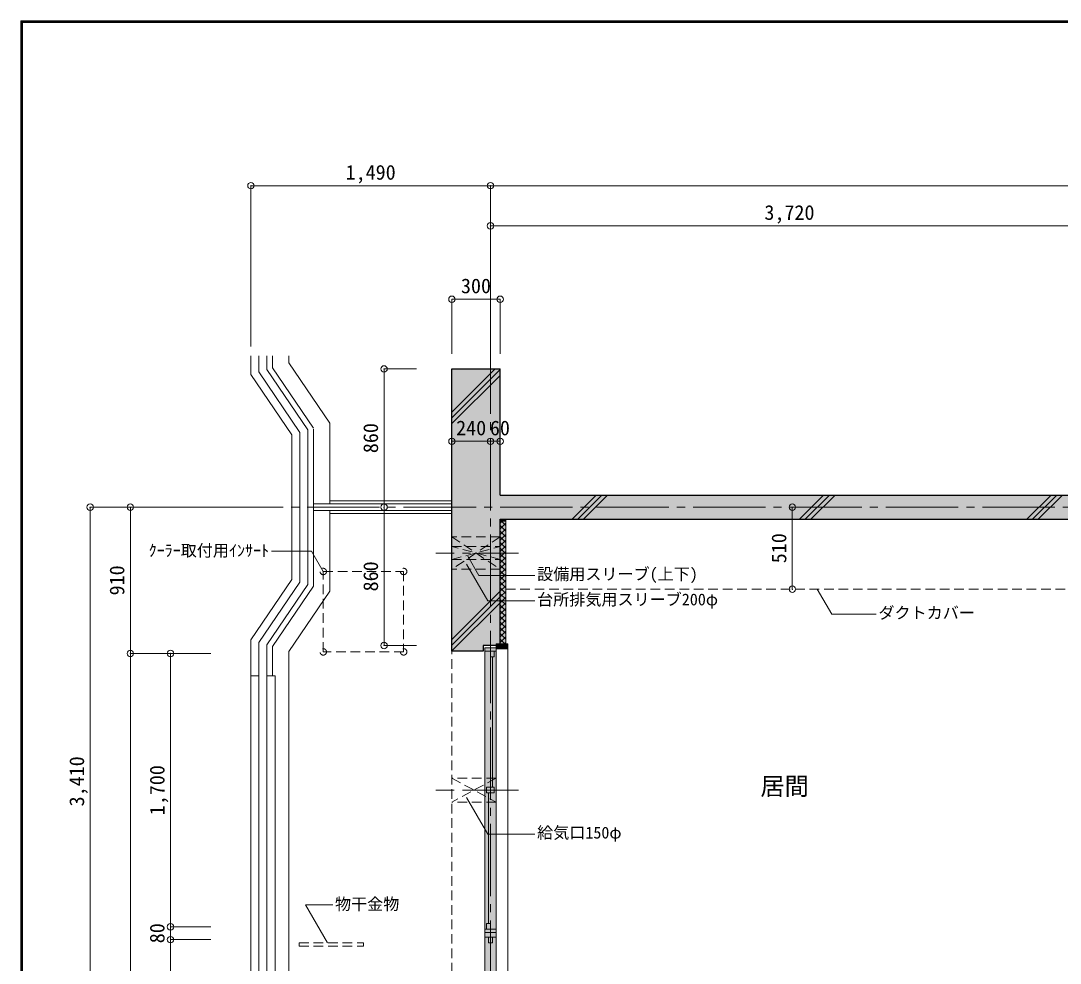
# Model space of a CAD drawing. Units: millimetres at full size, sheet at 1:50. Extents: x -9674 to 9699, y -6794 to 6791.
# Drawn here: x -9674 to -3209, y 929 to 6791 of the extents above; entities that cross this region are included whole.
import ezdxf
from ezdxf.enums import TextEntityAlignment as Align

# ---------------------------------------------------------------- set-up
doc = ezdxf.new("R2010")
doc.units = ezdxf.units.MM
doc.header["$LTSCALE"] = 50
doc.header["$PDMODE"] = 32
doc.header["$PDSIZE"] = 40
for name, pattern in [('CHAIN1', [8, 5, -1, 1, -1]), ('CHAIN2', [12, 9, -1, 1, -1]), ('DASHED1', [1.8, 1.2, -0.6])]:
    doc.linetypes.add(name, pattern=pattern)
for name, color, linetype, lineweight in [('0-0_図面枠', 7, 'Continuous', 9), ('1-0_芯', 7, 'CHAIN2', 9), ('1-1_躯体', 2, 'Continuous', 25), ('1-3_建具', 3, 'Continuous', 18), ('1-6_ﾊﾞﾙｺﾆｰ・階段', 7, 'Continuous', 9), ('1-7_その他', 7, 'DASHED1', 9), ('1-8_ハッチ', 4, 'Continuous', 9), ('1-A_文字', 7, 'Continuous', 9), ('1-B_寸法', 7, 'Continuous', 9), ('1-C_梁', 7, 'DASHED1', 9), ('4-F', 4, 'Continuous', 9)]:
    doc.layers.add(name, color=color, linetype=linetype, lineweight=lineweight)
doc.layers.add('4-0', color=1, linetype='Continuous')
doc.layers.add('4-1', color=2, linetype='Continuous')
doc.styles.add('ＭＳ ゴシック', font='')
doc.styles.get('ＭＳ ゴシック').set_extended_font_data('MS Gothic')

msp = doc.modelspace()

# ---------------------------------------------------------------- linework, layer by layer
at = {"layer": '0-0_図面枠'}
for p, q in [((-9673.92, 6791.43), (-9673.92, -6793.93)), ((-9672.16, 6789.66), (-9672.16, -6792.16)), ((9697.16, 6789.66), (-9672.16, 6789.66)), ((-9670.4, 6787.9), (-9670.4, -6790.4)), ((9695.4, 6787.9), (-9670.4, 6787.9)), ((-9668.64, -6788.64), (-9668.64, 6786.14)), ((-9668.64, 6786.14), (9693.64, 6786.14)), ((-9666.87, 6784.38), (-9666.87, -6786.88)), ((9691.87, 6784.38), (-9666.87, 6784.38)), ((-9665.11, 6782.61), (-9665.11, -6785.11)), ((9690.11, 6782.61), (-9665.11, 6782.61)), ((-9663.35, 6780.85), (-9663.35, -6783.35)), ((9688.35, 6780.85), (-9663.35, 6780.85))]:
    msp.add_line(p, q, dxfattribs=at)
msp.add_lwpolyline([(9698.92, -6793.93), (9698.92, 6791.43), (-9673.92, 6791.43)], dxfattribs=at)
at = {"layer": '1-0_芯'}
for p, q in [((-6752.5, -3454.44), (-6752.5, 4765.56)), ((-8492.5, 3765.56), (8517.5, 3765.56))]:
    msp.add_line(p, q, dxfattribs=at)
at = {"layer": '1-1_躯体'}
for p, q in [((-6992.5, 2870.56), (-6992.5, 4625.56)), ((-6692.5, 3840.56), (-3092.5, 3840.56)), ((-6692.5, 2915.56), (-6692.5, 3690.56)), ((-6692.5, 3690.56), (-3092.5, 3690.56)), ((-6797.5, 2870.56), (-6992.5, 2870.56)), ((-6797.5, 2905.56), (-6797.5, 2870.56)), ((-6717.5, 2905.56), (-6797.5, 2905.56))]:
    msp.add_line(p, q, dxfattribs=at)
at = {"layer": '1-3_建具'}
for p, q in [((-6717.5, 2915.56), (-6717.5, 2885.56)), ((-6645.5, 2915.56), (-6717.5, 2915.56)), ((-6752.5, 2835.56), (-6752.5, 2870.56)), ((-6728.5, 2835.56), (-6728.5, 2870.56)), ((-6728.5, 2835.56), (-6752.5, 2835.56)), ((-6740.5, 2023.06), (-6740.5, 2835.56)), ((-6776.5, 2023.06), (-6728.5, 2023.06)), ((-6752.5, 2023.06), (-6752.5, 1988.06)), ((-6728.5, 2023.06), (-6728.5, 1988.06)), ((-6764.5, 1175.56), (-6764.5, 1988.06)), ((-6776.5, 1175.56), (-6752.5, 1175.56)), ((-6776.5, 1175.56), (-6776.5, 1140.56)), ((-6752.5, 1175.56), (-6752.5, 1140.56)), ((-6764.5, 1055.56), (-6764.5, 1090.56)), ((-6740.5, 1055.56), (-6764.5, 1055.56)), ((-6752.5, 415.56), (-6752.5, 1055.56)), ((-6740.5, 1055.56), (-6740.5, 1090.56))]:
    msp.add_line(p, q, dxfattribs=at)
at = {"layer": '1-3_建具', "color": 7, "lineweight": 9}
for p, q in [((-6787.5, 2890.56), (-6787.5, 2855.56)), ((-6787.5, 2890.56), (-6717.5, 2890.56)), ((-6717.5, 2870.56), (-6787.5, 2870.56)), ((-6787.5, 1155.56), (-6787.5, 2855.56)), ((-6717.5, 2855.56), (-6717.5, 2890.56)), ((-6717.5, 1155.56), (-6717.5, 2855.56)), ((-6645.5, 2885.56), (-6645.5, -1574.44)), ((-6890.98, 2005.56), (-6614.02, 2005.56)), ((-6787.5, 1075.56), (-6787.5, 1155.56)), ((-6717.5, 1140.56), (-6787.5, 1140.56)), ((-6787.5, 1120.56), (-6717.5, 1120.56)), ((-6717.5, 1155.56), (-6717.5, 1075.56)), ((-6717.5, 1090.56), (-6787.5, 1090.56)), ((-6787.5, 395.56), (-6787.5, 1075.56)), ((-6717.5, 395.56), (-6717.5, 1075.56))]:
    msp.add_line(p, q, dxfattribs=at)
at = {"layer": '1-3_建具'}
for points in [[(-6645.5, 2915.56), (-6645.5, 2885.56), (-6717.5, 2885.56)], [(-6776.5, 2023.06), (-6776.5, 1988.06), (-6728.5, 1988.06)]]:
    msp.add_lwpolyline(points, dxfattribs=at)
at = {"layer": '1-6_ﾊﾞﾙｺﾆｰ・階段'}
for p, q in [((-8242.5, 4591.56), (-8242.5, 4706.97)), ((-8192.5, 4606.92), (-8192.5, 4706.97)), ((-8142.5, 4622.27), (-8142.5, 4706.97)), ((-8107.5, 4633.02), (-8107.5, 4706.97)), ((-8242.5, 4591.56), (-7987.5, 4215.56)), ((-8107.5, 4633.02), (-7852.5, 4257.02)), ((-7987.5, 4215.56), (-7987.5, 3315.56)), ((-7852.5, 4251.15), (-7852.5, 3274.1)), ((-6992.5, 3785.56), (-7852.5, 3785.56)), ((-6992.5, 3745.56), (-7852.5, 3745.56)), ((-8242.5, 2939.56), (-7987.5, 3315.56)), ((-8192.5, 2924.21), (-7937.5, 3300.21)), ((-8142.5, 2908.85), (-7887.5, 3284.85)), ((-8107.5, 2898.1), (-7852.5, 3274.1)), ((-8242.5, 2939.56), (-8242.5, -2564.44)), ((-8192.5, 2924.21), (-8192.5, -2514.44)), ((-8142.5, 2908.85), (-8142.5, -2464.44)), ((-8107.5, 2898.1), (-8107.5, 2715.56)), ((-8192.5, 2715.56), (-8242.5, 2715.56)), ((-8092.5, 2715.56), (-8142.5, 2715.56)), ((-8092.5, 2715.56), (-8092.5, -454.44))]:
    msp.add_line(p, q, dxfattribs=at)
at = {"layer": '1-6_ﾊﾞﾙｺﾆｰ・階段', "color": 4}
for p, q in [((-8007.5, 4663.73), (-8007.5, 4706.97)), ((-8007.5, 4663.73), (-7752.5, 4287.73)), ((-7752.5, 4287.73), (-7752.5, 3785.56)), ((-6992.5, 3805.56), (-7752.5, 3805.56)), ((-7752.5, 3745.56), (-7752.5, 3243.39)), ((-6992.5, 3725.56), (-7752.5, 3725.56)), ((-8007.5, 2867.39), (-7752.5, 3243.39))]:
    msp.add_line(p, q, dxfattribs=at)
at = {"layer": '1-6_ﾊﾞﾙｺﾆｰ・階段'}
for points in [[(-8192.5, 4606.92), (-7937.5, 4230.92), (-7937.5, 3300.21)], [(-8142.5, 4622.27), (-7887.5, 4246.27), (-7887.5, 3284.85)]]:
    msp.add_lwpolyline(points, dxfattribs=at)
at = {"layer": '1-6_ﾊﾞﾙｺﾆｰ・階段', "color": 4}
msp.add_lwpolyline([(-7892.5, -2064.44), (-8007.5, -2064.44), (-8007.5, 2867.39)], dxfattribs=at)
at = {"layer": '1-7_その他'}
for p, q in [((-6692.5, 3580.56), (-6992.5, 3580.56)), ((-6992.5, 3580.56), (-6692.5, 3380.56)), ((-6692.5, 3580.56), (-6992.5, 3380.56)), ((-6992.5, 3520.56), (-6692.5, 3520.56)), ((-6992.5, 3440.56), (-6692.5, 3520.56)), ((-6692.5, 3440.56), (-6992.5, 3520.56)), ((-6992.5, 3440.56), (-6692.5, 3440.56)), ((-7792.5, 3365.56), (-7292.5, 3365.56)), ((-7792.5, 2865.56), (-7792.5, 3365.56)), ((-7292.5, 3365.56), (-7292.5, 2865.56)), ((-6692.5, 3380.56), (-6992.5, 3380.56)), ((-7292.5, 2865.56), (-7792.5, 2865.56)), ((-6717.5, 2080.56), (-6992.5, 2080.56)), ((-6992.5, 2080.56), (-6717.5, 1930.56)), ((-6717.5, 2080.56), (-6992.5, 1930.56)), ((-6717.5, 1930.56), (-6992.5, 1930.56)), ((-7942.5, 1055.56), (-7942.5, 1035.56)), ((-7942.5, 1035.56), (-7542.5, 1035.56))]:
    msp.add_line(p, q, dxfattribs=at)
at = {"layer": '1-7_その他', "linetype": 'CHAIN1'}
for p, q in [((-6577.5, 3480.56), (-7092.5, 3480.56)), ((-6577.5, 2005.56), (-7092.5, 2005.56))]:
    msp.add_line(p, q, dxfattribs=at)
at = {"layer": '1-7_その他'}
msp.add_lwpolyline([(-7942.5, 1055.56), (-7542.5, 1055.56), (-7542.5, 1035.56)], dxfattribs=at)
for centre in [(-7792.5, 3365.56), (-7292.5, 3365.56), (-7792.5, 2865.56), (-7292.5, 2865.56)]:
    msp.add_circle(centre, 20, dxfattribs=at)
at = {"layer": '1-8_ハッチ', "color": 2, "lineweight": 25}
for p in [(-6992.5, 4625.56), (-6692.5, 3840.56)]:
    msp.add_line(p, (-6692.5, 4625.56), dxfattribs=at)
at = {"layer": '1-8_ハッチ'}
for p, q in [((-6992.5, 4356.56), (-6723.5, 4625.56)), ((-6992.5, 4321.21), (-6692.5, 4621.21)), ((-6992.5, 4285.85), (-6692.5, 4585.85)), ((-6244.29, 3690.56), (-6094.29, 3840.56)), ((-6208.93, 3690.56), (-6058.93, 3840.56)), ((-6173.58, 3690.56), (-6023.58, 3840.56)), ((-4830.07, 3690.56), (-4680.07, 3840.56)), ((-4794.72, 3690.56), (-4644.72, 3840.56)), ((-4759.36, 3690.56), (-4609.36, 3840.56)), ((-3415.86, 3690.56), (-3265.86, 3840.56)), ((-3380.5, 3690.56), (-3230.5, 3840.56)), ((-3345.15, 3690.56), (-3195.15, 3840.56)), ((-6692.5, 3666.61), (-6668.55, 3690.56)), ((-6692.5, 3687.3), (-6657.5, 3652.3)), ((-6660.41, 3690.56), (-6657.5, 3687.65)), ((-6657.5, 2915.56), (-6657.5, 3690.56)), ((-6692.5, 3631.26), (-6657.5, 3666.26)), ((-6692.5, 3651.94), (-6657.5, 3616.94)), ((-6692.5, 3595.9), (-6657.5, 3630.9)), ((-6692.5, 3616.59), (-6657.5, 3581.59)), ((-6692.5, 3560.55), (-6657.5, 3595.55)), ((-6692.5, 3581.23), (-6657.5, 3546.23)), ((-6692.5, 3525.19), (-6657.5, 3560.19)), ((-6692.5, 3545.87), (-6657.5, 3510.87)), ((-6692.5, 3489.84), (-6657.5, 3524.84)), ((-6692.5, 3510.52), (-6657.5, 3475.52)), ((-6692.5, 3454.48), (-6657.5, 3489.48)), ((-6692.5, 3475.16), (-6657.5, 3440.16)), ((-6692.5, 3419.13), (-6657.5, 3454.13)), ((-6692.5, 3439.81), (-6657.5, 3404.81)), ((-6692.5, 3383.77), (-6657.5, 3418.77)), ((-6692.5, 3404.45), (-6657.5, 3369.45)), ((-6692.5, 3348.42), (-6657.5, 3383.42)), ((-6692.5, 3369.1), (-6657.5, 3334.1)), ((-6692.5, 3313.06), (-6657.5, 3348.06)), ((-6692.5, 3333.74), (-6657.5, 3298.74)), ((-6692.5, 3277.71), (-6657.5, 3312.71)), ((-6692.5, 3298.39), (-6657.5, 3263.39)), ((-6992.5, 2942.35), (-6692.5, 3242.35)), ((-6692.5, 3242.35), (-6657.5, 3277.35)), ((-6692.5, 3263.03), (-6657.5, 3228.03)), ((-6692.5, 3206.99), (-6657.5, 3241.99)), ((-6992.5, 2906.99), (-6692.5, 3206.99)), ((-6992.5, 2871.64), (-6692.5, 3171.64)), ((-6692.5, 3227.68), (-6657.5, 3192.68)), ((-6692.5, 3171.64), (-6657.5, 3206.64)), ((-6692.5, 3192.32), (-6657.5, 3157.32)), ((-6692.5, 3136.28), (-6657.5, 3171.28)), ((-6692.5, 3156.97), (-6657.5, 3121.97)), ((-6692.5, 3100.93), (-6657.5, 3135.93)), ((-6692.5, 3121.61), (-6657.5, 3086.61)), ((-6692.5, 3065.57), (-6657.5, 3100.57)), ((-6692.5, 3086.26), (-6657.5, 3051.26)), ((-6692.5, 3030.22), (-6657.5, 3065.22)), ((-6692.5, 3050.9), (-6657.5, 3015.9)), ((-6692.5, 2994.86), (-6657.5, 3029.86)), ((-6692.5, 3015.54), (-6657.5, 2980.54)), ((-6692.5, 2959.51), (-6657.5, 2994.51)), ((-6692.5, 2980.19), (-6657.5, 2945.19)), ((-6692.5, 2924.15), (-6657.5, 2959.15)), ((-6692.5, 2944.83), (-6663.23, 2915.56)), ((-6665.73, 2915.56), (-6657.5, 2923.8))]:
    msp.add_line(p, q, dxfattribs=at)
at = {"layer": '1-A_文字'}
for p, q in [((-7865.09, 3491.3), (-8115.16, 3491.3)), ((-7792.5, 3365.56), (-7865.09, 3491.3)), ((-6893.5, 3461.06), (-6824.36, 3341.31)), ((-6900.78, 3410.76), (-6769.39, 3183.2)), ((-6824.36, 3341.31), (-6476.53, 3341.31)), ((-6769.39, 3183.2), (-6476.53, 3183.2))]:
    msp.add_line(p, q, dxfattribs=at)
for points in [[(-4719.47, 3255.56), (-4629.81, 3100.28), (-4353.41, 3100.28)], [(-6900.78, 1960.13), (-6769.39, 1732.57), (-6476.53, 1732.57)], [(-7767.2, 1055.56), (-7903.72, 1292.01), (-7733.31, 1292.01)]]:
    msp.add_lwpolyline(points, dxfattribs=at)
at = {"layer": '1-B_寸法'}
for p, q in [((-8242.5, 5765.56), (-8242.5, 4765.56)), ((-8242.5, 5765.56), (-6752.5, 5765.56)), ((-6752.5, 5765.56), (-6752.5, 4765.56)), ((-6752.5, 5765.56), (6747.5, 5765.56)), ((-6752.5, 5515.56), (-3032.5, 5515.56)), ((-6992.5, 5058.97), (-6992.5, 4718.78)), ((-6992.5, 5058.97), (-6692.5, 5058.97)), ((-6692.5, 5058.97), (-6692.5, 4718.78)), ((-7414.41, 4625.56), (-7211.65, 4625.56)), ((-7414.41, 4625.56), (-7414.41, 3765.56)), ((-6752.5, 4175.36), (-6992.5, 4175.36)), ((-6692.5, 4175.36), (-6752.5, 4175.36)), ((-9242.5, 3765.56), (-8492.5, 3765.56)), ((-9242.5, 355.56), (-9242.5, 3765.56)), ((-8992.5, 2855.56), (-8992.5, 3765.56)), ((-7414.41, 3765.56), (-7414.41, 2905.56)), ((-4875, 3255.56), (-4875, 3765.56)), ((-8992.5, 2855.56), (-8492.5, 2855.56)), ((-8992.5, -1544.44), (-8992.5, 2855.56)), ((-8742.5, 1155.56), (-8742.5, 2855.56)), ((-7414.41, 2905.56), (-7211.65, 2905.56)), ((-8742.5, 1075.56), (-8742.5, 1155.56)), ((-8742.5, 1155.56), (-8492.5, 1155.56)), ((-8742.5, 395.56), (-8742.5, 1075.56)), ((-8742.5, 1075.56), (-8492.5, 1075.56))]:
    msp.add_line(p, q, dxfattribs=at)
at = {"layer": '1-B_寸法', "color": 3}
for p in [(-8242.5, 5765.56), (-6752.5, 5765.56), (-6752.5, 5515.56), (-6992.5, 5058.97), (-6692.5, 5058.97), (-7414.41, 4625.56), (-6992.5, 4175.36), (-6752.5, 4175.36), (-6692.5, 4175.36), (-9242.5, 3765.56), (-8992.5, 3765.56), (-7414.41, 3765.56), (-4875, 3765.56), (-4875, 3255.56), (-7414.41, 2905.56), (-8992.5, 2855.56), (-8742.5, 2855.56), (-8742.5, 1155.56), (-8742.5, 1075.56)]:
    msp.add_point(p, dxfattribs=at)
at = {"layer": '1-C_梁'}
for p, q in [((-6657.5, 3255.56), (-3092.5, 3255.56)), ((-6992.5, -1559.44), (-6992.5, 2870.56))]:
    msp.add_line(p, q, dxfattribs=at)
at = {"layer": '4-0'}
for points in [[(-6692.5, 2915.56), (-6692.5, 4625.56), (-6992.5, 4625.56)], [(-6992.5, 4625.56), (-6992.5, 2870.56), (-6797.5, 2905.56)], [(-6992.5, 4625.56), (-6797.5, 2905.56), (-6717.5, 2905.56)], [(-6992.5, 4625.56), (-6717.5, 2905.56), (-6717.5, 2915.56)], [(-6992.5, 4625.56), (-6717.5, 2915.56), (-6692.5, 2915.56)], [(-6692.5, 3840.56), (-6692.5, 3690.56), (-3092.5, 3840.56), (-3092.5, 3690.56)], [(-6992.5, 2870.56), (-6797.5, 2870.56), (-6797.5, 2905.56)]]:
    msp.add_solid(points, dxfattribs=at)
at = {"layer": '4-1'}
msp.add_solid([(-6787.5, -1579.44), (-6717.5, -1579.44), (-6787.5, 2890.56), (-6717.5, 2890.56)], dxfattribs=at)
at = {"layer": '4-F'}
for points in [[(-6692.5, 3690.56), (-6692.5, 3675.56), (-6657.5, 3675.56)], [(-6657.5, 3675.56), (-6657.5, 3690.56), (-6692.5, 3690.56)], [(-6657.5, 2915.56), (-6692.5, 2915.56), (-6657.5, 3675.56), (-6692.5, 3675.56)], [(-6645.5, 2885.56), (-6717.5, 2885.56), (-6645.5, 2915.56), (-6717.5, 2915.56)]]:
    msp.add_solid(points, dxfattribs=at)

# ---------------------------------------------------------------- texts
at = {"layer": '1-A_文字', "style": 'ＭＳ ゴシック'}
for s, height, p in [('ｸｰﾗｰ取付用ｲﾝｻｰﾄ', 73.31, (-8878.98, 3437.69)), ('設備用スリーブ(上下)', 73.31, (-6462.42, 3291.25)), ('台所排気用スリーブ200φ', 73.31, (-6462.42, 3133.13)), ('ダクトカバー', 73.31, (-4339.3, 3050.22)), ('居間', 110, (-5073.19, 1941.99)), ('給気口150φ', 73.31, (-6462.42, 1682.5)), ('物干金物', 73.31, (-7719.5, 1238.41))]:
    msp.add_text(s, height=height, dxfattribs=at).set_placement(p, align=Align.BOTTOM_LEFT)
at = {"layer": '1-B_寸法', "style": 'ＭＳ ゴシック'}
for s, p in [('1,490', (-7653.75, 5775.56)), ('3,720', (-5048.75, 5525.56)), ('300', (-6936.25, 5068.97)), ('240', (-6966.25, 4185.36)), ('60', (-6756.07, 4185.36))]:
    msp.add_text(s, height=91.64, dxfattribs=at).set_placement(p, align=Align.BOTTOM_LEFT)
for s, p in [('860', (-7424.41, 4101.81)), ('510', (-4885, 3416.81)), ('910', (-9002.5, 3216.81)), ('860', (-7424.41, 3241.81)), ('3,410', (-9252.5, 1904.31)), ('1,700', (-8752.5, 1849.31)), ('80', (-8752.5, 1053.06))]:
    msp.add_text(s, height=91.64, rotation=90, dxfattribs=at).set_placement(p, align=Align.BOTTOM_LEFT)

doc.saveas('drawing.dxf')
